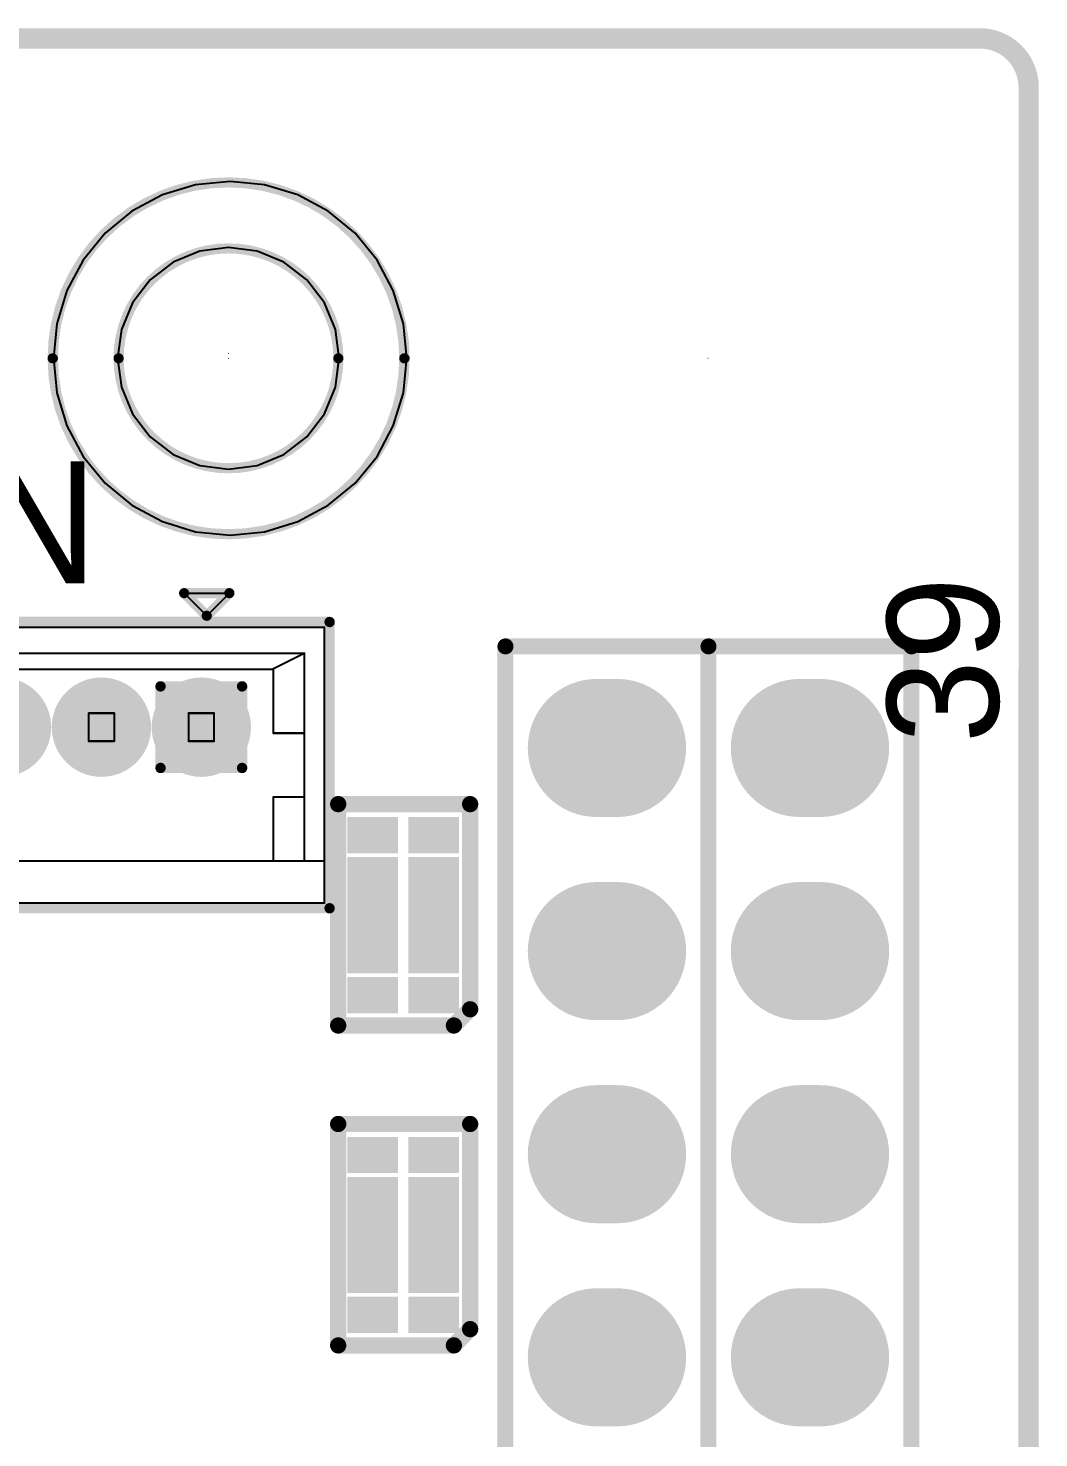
# Model space of a CAD drawing. Header units: millimetres. Extents: x 19.13 to 23.12, y 5.07 to 8.34.
# Drawn here: x 22.582 to 23.08, y 7.58 to 8.274 of the extents above; entities that cross this region are included whole.
import ezdxf

# ---------------------------------------------------------------- set-up
doc = ezdxf.new("R2010")
doc.units = ezdxf.units.MM
doc.header["$MEASUREMENT"] = 0
for name, color, linetype in [('BottomLayer', 5, 'Continuous'), ('BottomOverlay', 54, 'Continuous'), ('BottomPaste', 16, 'Continuous'), ('BottomSolder', 6, 'Continuous'), ('KeepOutLayer', 6, 'Continuous'), ('Mechanical11', 56, 'Continuous'), ('Mechanical3', 76, 'Continuous'), ('MidLayer1', 16, 'Continuous'), ('MidLayer2', 76, 'Continuous'), ('MidLayer3', 90, 'Continuous'), ('MidLayer4', 156, 'Continuous'), ('MultiLayer', 9, 'Continuous'), ('TopLayer', 1, 'Continuous'), ('TopOverlay', 2, 'Continuous'), ('TopSolder', 216, 'Continuous')]:
    doc.layers.add(name, color=color, linetype=linetype)

# ---------------------------------------------------------------- blocks, each defined once
blk = doc.blocks.new('CON_MISC_004_TH_ST_M_P013_WTB_452')
at = {"layer": 'BottomLayer', "const_width": 0.02047}
for points in [[(-0.08406, 0, 1), (-0.06358, 0, 1)], [(-0.03484, 0, 1), (-0.01437, 0, 1)], [(0.01437, 0, 1), (0.03484, 0, 1)], [(0.06358, 0, 1), (0.08406, 0, 1)]]:
    blk.add_lwpolyline(points, format="xyb", close=True, dxfattribs=at)
at = {"layer": 'BottomSolder', "const_width": 0.02447}
for points in [[(-0.08606, 0, 1), (-0.06158, 0, 1)], [(-0.03684, 0, 1), (-0.01237, 0, 1)], [(0.01237, 0, 1), (0.03684, 0, 1)], [(0.06158, 0, 1), (0.08606, 0, 1)]]:
    blk.add_lwpolyline(points, format="xyb", close=True, dxfattribs=at)
at = {"layer": 'Mechanical11'}
for points, const_width in [([(-0.13445, -0.08661), (-0.13445, 0.04921)], 0.001), ([(-0.13445, 0.04921), (0.13445, 0.04921)], 0.001), ([(0.13445, -0.08661), (0.13445, 0.04921)], 0.001), ([(-0.12461, 0.03642), (-0.10886, 0.02854)], 0.001), ([(-0.12461, -0.06594), (-0.12461, 0.03642)], 0.001), ([(-0.12461, 0.03642), (0.12461, 0.03642)], 0.001), ([(0.10886, 0.02854), (0.12461, 0.03642)], 0.001), ([(0.12461, -0.06594), (0.12461, 0.03642)], 0.001), ([(-0.10925, -0.00295), (-0.10925, 0.02854)], 0.001), ([(-0.10886, 0.02854), (0.10925, 0.02854)], 0.001), ([(0.10925, -0.00295), (0.10925, 0.02854)], 0.001), ([(0.05374, 0.02008), (0.0939, 0.02008)], 0.00512), ([(0.05374, -0.02008), (0.05374, 0.02008)], 0.00512), ([(0.0939, -0.02008), (0.0939, 0.02008)], 0.00512), ([(-0.08012, 0.00689), (-0.06752, 0.00689)], 0.001), ([(-0.08012, -0.00689), (-0.08012, 0.00689)], 0.001), ([(-0.06752, -0.00689), (-0.06752, 0.00689)], 0.001), ([(-0.03091, 0.00689), (-0.01831, 0.00689)], 0.001), ([(-0.03091, -0.00689), (-0.03091, 0.00689)], 0.001), ([(-0.01831, -0.00689), (-0.01831, 0.00689)], 0.001), ([(0.01831, 0.00689), (0.03091, 0.00689)], 0.001), ([(0.01831, -0.00689), (0.01831, 0.00689)], 0.001), ([(0.03091, -0.00689), (0.03091, 0.00689)], 0.001), ([(0.06752, 0.00689), (0.08012, 0.00689)], 0.001), ([(0.06752, -0.00689), (0.06752, 0.00689)], 0.001), ([(0.08012, -0.00689), (0.08012, 0.00689)], 0.001), ([(-0.12461, -0.00295), (-0.10925, -0.00295)], 0.001), ([(-0.08012, -0.00689), (-0.06752, -0.00689)], 0.001), ([(-0.03091, -0.00689), (-0.01831, -0.00689)], 0.001), ([(0.01831, -0.00689), (0.03091, -0.00689)], 0.001), ([(0.06752, -0.00689), (0.08012, -0.00689)], 0.001), ([(0.10925, -0.00295), (0.12461, -0.00295)], 0.001), ([(0.05374, -0.02008), (0.0939, -0.02008)], 0.00512), ([(-0.12461, -0.03445), (-0.10925, -0.03445)], 0.001), ([(-0.10925, -0.06594), (-0.10925, -0.03445)], 0.001), ([(0.10925, -0.03445), (0.12461, -0.03445)], 0.001), ([(0.10925, -0.06594), (0.10925, -0.03445)], 0.001), ([(-0.13445, -0.06594), (0.13445, -0.06594)], 0.001), ([(-0.13445, -0.08661), (0.13445, -0.08661)], 0.001)]:
    blk.add_lwpolyline(points, dxfattribs=dict(at, const_width=const_width))
for points, const_width in [([(-0.1347, 0.04921, 1), (-0.1342, 0.04921, 1)], 0.0005), ([(-0.1347, 0.04921, 1), (-0.1342, 0.04921, 1)], 0.0005), ([(0.1342, 0.04921, 1), (0.1347, 0.04921, 1)], 0.0005), ([(0.1342, 0.04921, 1), (0.1347, 0.04921, 1)], 0.0005), ([(-0.12486, 0.03642, 1), (-0.12436, 0.03642, 1)], 0.0005), ([(-0.12486, 0.03642, 1), (-0.12436, 0.03642, 1)], 0.0005), ([(-0.12486, 0.03642, 1), (-0.12436, 0.03642, 1)], 0.0005), ([(0.12436, 0.03642, 1), (0.12486, 0.03642, 1)], 0.0005), ([(0.12436, 0.03642, 1), (0.12486, 0.03642, 1)], 0.0005), ([(0.12436, 0.03642, 1), (0.12486, 0.03642, 1)], 0.0005), ([(-0.1095, 0.02854, 1), (-0.109, 0.02854, 1)], 0.0005), ([(-0.10911, 0.02854, 1), (-0.10861, 0.02854, 1)], 0.0005), ([(-0.10911, 0.02854, 1), (-0.10861, 0.02854, 1)], 0.0005), ([(0.10861, 0.02854, 1), (0.10911, 0.02854, 1)], 0.0005), ([(0.109, 0.02854, 1), (0.1095, 0.02854, 1)], 0.0005), ([(0.109, 0.02854, 1), (0.1095, 0.02854, 1)], 0.0005), ([(0.05246, 0.02008, 1), (0.05502, 0.02008, 1)], 0.00256), ([(0.05246, 0.02008, 1), (0.05502, 0.02008, 1)], 0.00256), ([(0.09262, 0.02008, 1), (0.09518, 0.02008, 1)], 0.00256), ([(0.09262, 0.02008, 1), (0.09518, 0.02008, 1)], 0.00256), ([(-0.08037, 0.00689, 1), (-0.07987, 0.00689, 1)], 0.0005), ([(-0.08037, 0.00689, 1), (-0.07987, 0.00689, 1)], 0.0005), ([(-0.06777, 0.00689, 1), (-0.06727, 0.00689, 1)], 0.0005), ([(-0.06777, 0.00689, 1), (-0.06727, 0.00689, 1)], 0.0005), ([(-0.03116, 0.00689, 1), (-0.03066, 0.00689, 1)], 0.0005), ([(-0.03116, 0.00689, 1), (-0.03066, 0.00689, 1)], 0.0005), ([(-0.01856, 0.00689, 1), (-0.01806, 0.00689, 1)], 0.0005), ([(-0.01856, 0.00689, 1), (-0.01806, 0.00689, 1)], 0.0005), ([(0.01806, 0.00689, 1), (0.01856, 0.00689, 1)], 0.0005), ([(0.01806, 0.00689, 1), (0.01856, 0.00689, 1)], 0.0005), ([(0.03066, 0.00689, 1), (0.03116, 0.00689, 1)], 0.0005), ([(0.03066, 0.00689, 1), (0.03116, 0.00689, 1)], 0.0005), ([(0.06727, 0.00689, 1), (0.06777, 0.00689, 1)], 0.0005), ([(0.06727, 0.00689, 1), (0.06777, 0.00689, 1)], 0.0005), ([(0.07987, 0.00689, 1), (0.08037, 0.00689, 1)], 0.0005), ([(0.07987, 0.00689, 1), (0.08037, 0.00689, 1)], 0.0005), ([(-0.12486, -0.00295, 1), (-0.12436, -0.00295, 1)], 0.0005), ([(-0.1095, -0.00295, 1), (-0.109, -0.00295, 1)], 0.0005), ([(-0.1095, -0.00295, 1), (-0.109, -0.00295, 1)], 0.0005), ([(-0.08037, -0.00689, 1), (-0.07987, -0.00689, 1)], 0.0005), ([(-0.08037, -0.00689, 1), (-0.07987, -0.00689, 1)], 0.0005), ([(-0.06777, -0.00689, 1), (-0.06727, -0.00689, 1)], 0.0005), ([(-0.06777, -0.00689, 1), (-0.06727, -0.00689, 1)], 0.0005), ([(-0.03116, -0.00689, 1), (-0.03066, -0.00689, 1)], 0.0005), ([(-0.03116, -0.00689, 1), (-0.03066, -0.00689, 1)], 0.0005), ([(-0.01856, -0.00689, 1), (-0.01806, -0.00689, 1)], 0.0005), ([(-0.01856, -0.00689, 1), (-0.01806, -0.00689, 1)], 0.0005), ([(0.01806, -0.00689, 1), (0.01856, -0.00689, 1)], 0.0005), ([(0.01806, -0.00689, 1), (0.01856, -0.00689, 1)], 0.0005), ([(0.03066, -0.00689, 1), (0.03116, -0.00689, 1)], 0.0005), ([(0.03066, -0.00689, 1), (0.03116, -0.00689, 1)], 0.0005), ([(0.06727, -0.00689, 1), (0.06777, -0.00689, 1)], 0.0005), ([(0.06727, -0.00689, 1), (0.06777, -0.00689, 1)], 0.0005), ([(0.07987, -0.00689, 1), (0.08037, -0.00689, 1)], 0.0005), ([(0.07987, -0.00689, 1), (0.08037, -0.00689, 1)], 0.0005), ([(0.109, -0.00295, 1), (0.1095, -0.00295, 1)], 0.0005), ([(0.109, -0.00295, 1), (0.1095, -0.00295, 1)], 0.0005), ([(0.12436, -0.00295, 1), (0.12486, -0.00295, 1)], 0.0005), ([(0.05246, -0.02008, 1), (0.05502, -0.02008, 1)], 0.00256), ([(0.05246, -0.02008, 1), (0.05502, -0.02008, 1)], 0.00256), ([(0.09262, -0.02008, 1), (0.09518, -0.02008, 1)], 0.00256), ([(0.09262, -0.02008, 1), (0.09518, -0.02008, 1)], 0.00256), ([(-0.12486, -0.03445, 1), (-0.12436, -0.03445, 1)], 0.0005), ([(-0.1095, -0.03445, 1), (-0.109, -0.03445, 1)], 0.0005), ([(-0.1095, -0.03445, 1), (-0.109, -0.03445, 1)], 0.0005), ([(0.109, -0.03445, 1), (0.1095, -0.03445, 1)], 0.0005), ([(0.109, -0.03445, 1), (0.1095, -0.03445, 1)], 0.0005), ([(0.12436, -0.03445, 1), (0.12486, -0.03445, 1)], 0.0005), ([(-0.1347, -0.06594, 1), (-0.1342, -0.06594, 1)], 0.0005), ([(-0.12486, -0.06594, 1), (-0.12436, -0.06594, 1)], 0.0005), ([(-0.1095, -0.06594, 1), (-0.109, -0.06594, 1)], 0.0005), ([(0.109, -0.06594, 1), (0.1095, -0.06594, 1)], 0.0005), ([(0.12436, -0.06594, 1), (0.12486, -0.06594, 1)], 0.0005), ([(0.1342, -0.06594, 1), (0.1347, -0.06594, 1)], 0.0005), ([(-0.1347, -0.08661, 1), (-0.1342, -0.08661, 1)], 0.0005), ([(-0.1347, -0.08661, 1), (-0.1342, -0.08661, 1)], 0.0005), ([(0.1342, -0.08661, 1), (0.1347, -0.08661, 1)], 0.0005), ([(0.1342, -0.08661, 1), (0.1347, -0.08661, 1)], 0.0005)]:
    blk.add_lwpolyline(points, format="xyb", close=True, dxfattribs=dict(at, const_width=const_width))
at = {"layer": 'MidLayer1', "const_width": 0.02047}
for points in [[(-0.08406, 0, 1), (-0.06358, 0, 1)], [(-0.03484, 0, 1), (-0.01437, 0, 1)], [(0.01437, 0, 1), (0.03484, 0, 1)], [(0.06358, 0, 1), (0.08406, 0, 1)]]:
    blk.add_lwpolyline(points, format="xyb", close=True, dxfattribs=at)
at = {"layer": 'MidLayer2', "const_width": 0.02047}
for points in [[(-0.08406, 0, 1), (-0.06358, 0, 1)], [(-0.03484, 0, 1), (-0.01437, 0, 1)], [(0.01437, 0, 1), (0.03484, 0, 1)], [(0.06358, 0, 1), (0.08406, 0, 1)]]:
    blk.add_lwpolyline(points, format="xyb", close=True, dxfattribs=at)
at = {"layer": 'MidLayer3', "const_width": 0.02047}
for points in [[(-0.08406, 0, 1), (-0.06358, 0, 1)], [(-0.03484, 0, 1), (-0.01437, 0, 1)], [(0.01437, 0, 1), (0.03484, 0, 1)], [(0.06358, 0, 1), (0.08406, 0, 1)]]:
    blk.add_lwpolyline(points, format="xyb", close=True, dxfattribs=at)
at = {"layer": 'MidLayer4', "const_width": 0.02047}
for points in [[(-0.08406, 0, 1), (-0.06358, 0, 1)], [(-0.03484, 0, 1), (-0.01437, 0, 1)], [(0.01437, 0, 1), (0.03484, 0, 1)], [(0.06358, 0, 1), (0.08406, 0, 1)]]:
    blk.add_lwpolyline(points, format="xyb", close=True, dxfattribs=at)
at = {"layer": 'MultiLayer', "const_width": 0.02047}
for points in [[(-0.08406, 0, 1), (-0.06358, 0, 1)], [(-0.03484, 0, 1), (-0.01437, 0, 1)], [(0.01437, 0, 1), (0.03484, 0, 1)], [(0.06358, 0, 1), (0.08406, 0, 1)]]:
    blk.add_lwpolyline(points, format="xyb", close=True, dxfattribs=at)
at = {"layer": 'TopLayer', "const_width": 0.02047}
for points in [[(-0.08406, 0, 1), (-0.06358, 0, 1)], [(-0.03484, 0, 1), (-0.01437, 0, 1)], [(0.01437, 0, 1), (0.03484, 0, 1)], [(0.06358, 0, 1), (0.08406, 0, 1)]]:
    blk.add_lwpolyline(points, format="xyb", close=True, dxfattribs=at)
at = {"layer": 'TopOverlay'}
for p, q in [((0.0765, 0.05484), (0.06535, 0.06598)), ((0.06535, 0.06598), (0.08764, 0.06598)), ((0.08764, 0.06598), (0.0765, 0.05484)), ((0.08764, 0.06598), (0.08764, 0.06598))]:
    blk.add_line(p, q, dxfattribs=at)
for points, const_width in [([(0.06535, 0.06598), (0.0765, 0.05484)], 0.005), ([(0.06535, 0.06598), (0.08764, 0.06598)], 0.005), ([(0.0765, 0.05484), (0.08764, 0.06598)], 0.005), ([(-0.13701, -0.08917), (-0.13701, 0.05177)], 0.00512), ([(-0.13701, 0.05177), (0.13701, 0.05177)], 0.00512), ([(0.13701, -0.08917), (0.13701, 0.05177)], 0.00512), ([(-0.13701, -0.08917), (0.13701, -0.08917)], 0.00512)]:
    blk.add_lwpolyline(points, dxfattribs=dict(at, const_width=const_width))
for points, const_width in [([(0.0641, 0.06598, 1), (0.0666, 0.06598, 1)], 0.0025), ([(0.0641, 0.06598, 1), (0.0666, 0.06598, 1)], 0.0025), ([(0.08639, 0.06598, 1), (0.08889, 0.06598, 1)], 0.0025), ([(0.08639, 0.06598, 1), (0.08889, 0.06598, 1)], 0.0025), ([(0.07525, 0.05484, 1), (0.07775, 0.05484, 1)], 0.0025), ([(0.07525, 0.05484, 1), (0.07775, 0.05484, 1)], 0.0025), ([(-0.13829, 0.05177, 1), (-0.13573, 0.05177, 1)], 0.00256), ([(-0.13829, 0.05177, 1), (-0.13573, 0.05177, 1)], 0.00256), ([(0.13573, 0.05177, 1), (0.13829, 0.05177, 1)], 0.00256), ([(0.13573, 0.05177, 1), (0.13829, 0.05177, 1)], 0.00256), ([(-0.13829, -0.08917, 1), (-0.13573, -0.08917, 1)], 0.00256), ([(-0.13829, -0.08917, 1), (-0.13573, -0.08917, 1)], 0.00256), ([(0.13573, -0.08917, 1), (0.13829, -0.08917, 1)], 0.00256), ([(0.13573, -0.08917, 1), (0.13829, -0.08917, 1)], 0.00256)]:
    blk.add_lwpolyline(points, format="xyb", close=True, dxfattribs=dict(at, const_width=const_width))
at = {"layer": 'TopSolder', "const_width": 0.02447}
for points in [[(-0.08606, 0, 1), (-0.06158, 0, 1)], [(-0.03684, 0, 1), (-0.01237, 0, 1)], [(0.01237, 0, 1), (0.03684, 0, 1)], [(0.06158, 0, 1), (0.08606, 0, 1)]]:
    blk.add_lwpolyline(points, format="xyb", close=True, dxfattribs=at)
blk = doc.blocks.new('DIP20X2_492')
at = {"layer": 'BottomLayer', "const_width": 0.06}
for points in [[(-0.005, -1.6), (0.005, -1.6)], [(0.095, -1.6), (0.105, -1.6)], [(-0.005, -1.7), (0.005, -1.7)], [(0.095, -1.7), (0.105, -1.7)], [(-0.005, -1.8), (0.005, -1.8)], [(0.095, -1.8), (0.105, -1.8)], [(-0.005, -1.9), (0.005, -1.9)], [(0.095, -1.9), (0.105, -1.9)]]:
    blk.add_lwpolyline(points, dxfattribs=at)
at = {"layer": 'BottomLayer', "const_width": 0.03}
for points in [[(-0.02, -1.6, 1), (0.01, -1.6, 1)], [(-0.01, -1.6, 1), (0.02, -1.6, 1)], [(0.08, -1.6, 1), (0.11, -1.6, 1)], [(0.09, -1.6, 1), (0.12, -1.6, 1)], [(-0.02, -1.7, 1), (0.01, -1.7, 1)], [(-0.01, -1.7, 1), (0.02, -1.7, 1)], [(0.08, -1.7, 1), (0.11, -1.7, 1)], [(0.09, -1.7, 1), (0.12, -1.7, 1)], [(-0.02, -1.8, 1), (0.01, -1.8, 1)], [(-0.01, -1.8, 1), (0.02, -1.8, 1)], [(0.08, -1.8, 1), (0.11, -1.8, 1)], [(0.09, -1.8, 1), (0.12, -1.8, 1)], [(-0.02, -1.9, 1), (0.01, -1.9, 1)], [(-0.01, -1.9, 1), (0.02, -1.9, 1)], [(0.08, -1.9, 1), (0.11, -1.9, 1)], [(0.09, -1.9, 1), (0.12, -1.9, 1)]]:
    blk.add_lwpolyline(points, format="xyb", close=True, dxfattribs=at)
at = {"layer": 'BottomSolder', "const_width": 0.068}
for points in [[(-0.005, -1.6), (0.005, -1.6)], [(0.095, -1.6), (0.105, -1.6)], [(-0.005, -1.7), (0.005, -1.7)], [(0.095, -1.7), (0.105, -1.7)], [(-0.005, -1.8), (0.005, -1.8)], [(0.095, -1.8), (0.105, -1.8)], [(-0.005, -1.9), (0.005, -1.9)], [(0.095, -1.9), (0.105, -1.9)]]:
    blk.add_lwpolyline(points, dxfattribs=at)
at = {"layer": 'BottomSolder', "const_width": 0.034}
for points in [[(-0.022, -1.6, 1), (0.012, -1.6, 1)], [(-0.012, -1.6, 1), (0.022, -1.6, 1)], [(0.078, -1.6, 1), (0.112, -1.6, 1)], [(0.088, -1.6, 1), (0.122, -1.6, 1)], [(-0.022, -1.7, 1), (0.012, -1.7, 1)], [(-0.012, -1.7, 1), (0.022, -1.7, 1)], [(0.078, -1.7, 1), (0.112, -1.7, 1)], [(0.088, -1.7, 1), (0.122, -1.7, 1)], [(-0.022, -1.8, 1), (0.012, -1.8, 1)], [(-0.012, -1.8, 1), (0.022, -1.8, 1)], [(0.078, -1.8, 1), (0.112, -1.8, 1)], [(0.088, -1.8, 1), (0.122, -1.8, 1)], [(-0.022, -1.9, 1), (0.012, -1.9, 1)], [(-0.012, -1.9, 1), (0.022, -1.9, 1)], [(0.078, -1.9, 1), (0.112, -1.9, 1)], [(0.088, -1.9, 1), (0.122, -1.9, 1)]]:
    blk.add_lwpolyline(points, format="xyb", close=True, dxfattribs=at)
at = {"layer": 'MidLayer1', "const_width": 0.06}
for points in [[(-0.005, -1.6), (0.005, -1.6)], [(0.095, -1.6), (0.105, -1.6)], [(-0.005, -1.7), (0.005, -1.7)], [(0.095, -1.7), (0.105, -1.7)], [(-0.005, -1.8), (0.005, -1.8)], [(0.095, -1.8), (0.105, -1.8)], [(-0.005, -1.9), (0.005, -1.9)], [(0.095, -1.9), (0.105, -1.9)]]:
    blk.add_lwpolyline(points, dxfattribs=at)
at = {"layer": 'MidLayer1', "const_width": 0.03}
for points in [[(-0.02, -1.6, 1), (0.01, -1.6, 1)], [(-0.01, -1.6, 1), (0.02, -1.6, 1)], [(0.08, -1.6, 1), (0.11, -1.6, 1)], [(0.09, -1.6, 1), (0.12, -1.6, 1)], [(-0.02, -1.7, 1), (0.01, -1.7, 1)], [(-0.01, -1.7, 1), (0.02, -1.7, 1)], [(0.08, -1.7, 1), (0.11, -1.7, 1)], [(0.09, -1.7, 1), (0.12, -1.7, 1)], [(-0.02, -1.8, 1), (0.01, -1.8, 1)], [(-0.01, -1.8, 1), (0.02, -1.8, 1)], [(0.08, -1.8, 1), (0.11, -1.8, 1)], [(0.09, -1.8, 1), (0.12, -1.8, 1)], [(-0.02, -1.9, 1), (0.01, -1.9, 1)], [(-0.01, -1.9, 1), (0.02, -1.9, 1)], [(0.08, -1.9, 1), (0.11, -1.9, 1)], [(0.09, -1.9, 1), (0.12, -1.9, 1)]]:
    blk.add_lwpolyline(points, format="xyb", close=True, dxfattribs=at)
at = {"layer": 'MidLayer2', "const_width": 0.06}
for points in [[(-0.005, -1.6), (0.005, -1.6)], [(0.095, -1.6), (0.105, -1.6)], [(-0.005, -1.7), (0.005, -1.7)], [(0.095, -1.7), (0.105, -1.7)], [(-0.005, -1.8), (0.005, -1.8)], [(0.095, -1.8), (0.105, -1.8)], [(-0.005, -1.9), (0.005, -1.9)], [(0.095, -1.9), (0.105, -1.9)]]:
    blk.add_lwpolyline(points, dxfattribs=at)
at = {"layer": 'MidLayer2', "const_width": 0.03}
for points in [[(-0.02, -1.6, 1), (0.01, -1.6, 1)], [(-0.01, -1.6, 1), (0.02, -1.6, 1)], [(0.08, -1.6, 1), (0.11, -1.6, 1)], [(0.09, -1.6, 1), (0.12, -1.6, 1)], [(-0.02, -1.7, 1), (0.01, -1.7, 1)], [(-0.01, -1.7, 1), (0.02, -1.7, 1)], [(0.08, -1.7, 1), (0.11, -1.7, 1)], [(0.09, -1.7, 1), (0.12, -1.7, 1)], [(-0.02, -1.8, 1), (0.01, -1.8, 1)], [(-0.01, -1.8, 1), (0.02, -1.8, 1)], [(0.08, -1.8, 1), (0.11, -1.8, 1)], [(0.09, -1.8, 1), (0.12, -1.8, 1)], [(-0.02, -1.9, 1), (0.01, -1.9, 1)], [(-0.01, -1.9, 1), (0.02, -1.9, 1)], [(0.08, -1.9, 1), (0.11, -1.9, 1)], [(0.09, -1.9, 1), (0.12, -1.9, 1)]]:
    blk.add_lwpolyline(points, format="xyb", close=True, dxfattribs=at)
at = {"layer": 'MidLayer3', "const_width": 0.06}
for points in [[(-0.005, -1.6), (0.005, -1.6)], [(0.095, -1.6), (0.105, -1.6)], [(-0.005, -1.7), (0.005, -1.7)], [(0.095, -1.7), (0.105, -1.7)], [(-0.005, -1.8), (0.005, -1.8)], [(0.095, -1.8), (0.105, -1.8)], [(-0.005, -1.9), (0.005, -1.9)], [(0.095, -1.9), (0.105, -1.9)]]:
    blk.add_lwpolyline(points, dxfattribs=at)
at = {"layer": 'MidLayer3', "const_width": 0.03}
for points in [[(-0.02, -1.6, 1), (0.01, -1.6, 1)], [(-0.01, -1.6, 1), (0.02, -1.6, 1)], [(0.08, -1.6, 1), (0.11, -1.6, 1)], [(0.09, -1.6, 1), (0.12, -1.6, 1)], [(-0.02, -1.7, 1), (0.01, -1.7, 1)], [(-0.01, -1.7, 1), (0.02, -1.7, 1)], [(0.08, -1.7, 1), (0.11, -1.7, 1)], [(0.09, -1.7, 1), (0.12, -1.7, 1)], [(-0.02, -1.8, 1), (0.01, -1.8, 1)], [(-0.01, -1.8, 1), (0.02, -1.8, 1)], [(0.08, -1.8, 1), (0.11, -1.8, 1)], [(0.09, -1.8, 1), (0.12, -1.8, 1)], [(-0.02, -1.9, 1), (0.01, -1.9, 1)], [(-0.01, -1.9, 1), (0.02, -1.9, 1)], [(0.08, -1.9, 1), (0.11, -1.9, 1)], [(0.09, -1.9, 1), (0.12, -1.9, 1)]]:
    blk.add_lwpolyline(points, format="xyb", close=True, dxfattribs=at)
at = {"layer": 'MidLayer4', "const_width": 0.06}
for points in [[(-0.005, -1.6), (0.005, -1.6)], [(0.095, -1.6), (0.105, -1.6)], [(-0.005, -1.7), (0.005, -1.7)], [(0.095, -1.7), (0.105, -1.7)], [(-0.005, -1.8), (0.005, -1.8)], [(0.095, -1.8), (0.105, -1.8)], [(-0.005, -1.9), (0.005, -1.9)], [(0.095, -1.9), (0.105, -1.9)]]:
    blk.add_lwpolyline(points, dxfattribs=at)
at = {"layer": 'MidLayer4', "const_width": 0.03}
for points in [[(-0.02, -1.6, 1), (0.01, -1.6, 1)], [(-0.01, -1.6, 1), (0.02, -1.6, 1)], [(0.08, -1.6, 1), (0.11, -1.6, 1)], [(0.09, -1.6, 1), (0.12, -1.6, 1)], [(-0.02, -1.7, 1), (0.01, -1.7, 1)], [(-0.01, -1.7, 1), (0.02, -1.7, 1)], [(0.08, -1.7, 1), (0.11, -1.7, 1)], [(0.09, -1.7, 1), (0.12, -1.7, 1)], [(-0.02, -1.8, 1), (0.01, -1.8, 1)], [(-0.01, -1.8, 1), (0.02, -1.8, 1)], [(0.08, -1.8, 1), (0.11, -1.8, 1)], [(0.09, -1.8, 1), (0.12, -1.8, 1)], [(-0.02, -1.9, 1), (0.01, -1.9, 1)], [(-0.01, -1.9, 1), (0.02, -1.9, 1)], [(0.08, -1.9, 1), (0.11, -1.9, 1)], [(0.09, -1.9, 1), (0.12, -1.9, 1)]]:
    blk.add_lwpolyline(points, format="xyb", close=True, dxfattribs=at)
at = {"layer": 'MultiLayer', "const_width": 0.06}
for points in [[(-0.005, -1.6), (0.005, -1.6)], [(0.095, -1.6), (0.105, -1.6)], [(-0.005, -1.7), (0.005, -1.7)], [(0.095, -1.7), (0.105, -1.7)], [(-0.005, -1.8), (0.005, -1.8)], [(0.095, -1.8), (0.105, -1.8)], [(-0.005, -1.9), (0.005, -1.9)], [(0.095, -1.9), (0.105, -1.9)]]:
    blk.add_lwpolyline(points, dxfattribs=at)
at = {"layer": 'MultiLayer', "const_width": 0.03}
for points in [[(-0.02, -1.6, 1), (0.01, -1.6, 1)], [(-0.01, -1.6, 1), (0.02, -1.6, 1)], [(0.08, -1.6, 1), (0.11, -1.6, 1)], [(0.09, -1.6, 1), (0.12, -1.6, 1)], [(-0.02, -1.7, 1), (0.01, -1.7, 1)], [(-0.01, -1.7, 1), (0.02, -1.7, 1)], [(0.08, -1.7, 1), (0.11, -1.7, 1)], [(0.09, -1.7, 1), (0.12, -1.7, 1)], [(-0.02, -1.8, 1), (0.01, -1.8, 1)], [(-0.01, -1.8, 1), (0.02, -1.8, 1)], [(0.08, -1.8, 1), (0.11, -1.8, 1)], [(0.09, -1.8, 1), (0.12, -1.8, 1)], [(-0.02, -1.9, 1), (0.01, -1.9, 1)], [(-0.01, -1.9, 1), (0.02, -1.9, 1)], [(0.08, -1.9, 1), (0.11, -1.9, 1)], [(0.09, -1.9, 1), (0.12, -1.9, 1)]]:
    blk.add_lwpolyline(points, format="xyb", close=True, dxfattribs=at)
at = {"layer": 'TopLayer', "const_width": 0.06}
for points in [[(-0.005, -1.6), (0.005, -1.6)], [(0.095, -1.6), (0.105, -1.6)], [(-0.005, -1.7), (0.005, -1.7)], [(0.095, -1.7), (0.105, -1.7)], [(-0.005, -1.8), (0.005, -1.8)], [(0.095, -1.8), (0.105, -1.8)], [(-0.005, -1.9), (0.005, -1.9)], [(0.095, -1.9), (0.105, -1.9)]]:
    blk.add_lwpolyline(points, dxfattribs=at)
at = {"layer": 'TopLayer', "const_width": 0.03}
for points in [[(-0.02, -1.6, 1), (0.01, -1.6, 1)], [(-0.01, -1.6, 1), (0.02, -1.6, 1)], [(0.08, -1.6, 1), (0.11, -1.6, 1)], [(0.09, -1.6, 1), (0.12, -1.6, 1)], [(-0.02, -1.7, 1), (0.01, -1.7, 1)], [(-0.01, -1.7, 1), (0.02, -1.7, 1)], [(0.08, -1.7, 1), (0.11, -1.7, 1)], [(0.09, -1.7, 1), (0.12, -1.7, 1)], [(-0.02, -1.8, 1), (0.01, -1.8, 1)], [(-0.01, -1.8, 1), (0.02, -1.8, 1)], [(0.08, -1.8, 1), (0.11, -1.8, 1)], [(0.09, -1.8, 1), (0.12, -1.8, 1)], [(-0.02, -1.9, 1), (0.01, -1.9, 1)], [(-0.01, -1.9, 1), (0.02, -1.9, 1)], [(0.08, -1.9, 1), (0.11, -1.9, 1)], [(0.09, -1.9, 1), (0.12, -1.9, 1)]]:
    blk.add_lwpolyline(points, format="xyb", close=True, dxfattribs=at)
at = {"layer": 'TopOverlay', "const_width": 0.00787}
for points in [[(-0.05, 0.05), (-0.05, -1.95)], [(0.05, 0.05), (0.05, -1.95)], [(0.05, 0.05), (0.05, -1.95)], [(0.15, 0.05), (0.15, -1.95)], [(0.05, -1.95), (-0.05, -1.95)], [(0.15, -1.95), (0.05, -1.95)]]:
    blk.add_lwpolyline(points, dxfattribs=at)
at = {"layer": 'TopOverlay', "const_width": 0.00394}
for points in [[(-0.05197, -1.95, 1), (-0.04803, -1.95, 1)], [(-0.05197, -1.95, 1), (-0.04803, -1.95, 1)], [(0.04803, -1.95, 1), (0.05197, -1.95, 1)], [(0.04803, -1.95, 1), (0.05197, -1.95, 1)], [(0.04803, -1.95, 1), (0.05197, -1.95, 1)], [(0.04803, -1.95, 1), (0.05197, -1.95, 1)], [(0.14803, -1.95, 1), (0.15197, -1.95, 1)], [(0.14803, -1.95, 1), (0.15197, -1.95, 1)]]:
    blk.add_lwpolyline(points, format="xyb", close=True, dxfattribs=at)
at = {"layer": 'TopSolder', "const_width": 0.068}
for points in [[(-0.005, -1.6), (0.005, -1.6)], [(0.095, -1.6), (0.105, -1.6)], [(-0.005, -1.7), (0.005, -1.7)], [(0.095, -1.7), (0.105, -1.7)], [(-0.005, -1.8), (0.005, -1.8)], [(0.095, -1.8), (0.105, -1.8)], [(-0.005, -1.9), (0.005, -1.9)], [(0.095, -1.9), (0.105, -1.9)]]:
    blk.add_lwpolyline(points, dxfattribs=at)
at = {"layer": 'TopSolder', "const_width": 0.034}
for points in [[(-0.022, -1.6, 1), (0.012, -1.6, 1)], [(-0.012, -1.6, 1), (0.022, -1.6, 1)], [(0.078, -1.6, 1), (0.112, -1.6, 1)], [(0.088, -1.6, 1), (0.122, -1.6, 1)], [(-0.022, -1.7, 1), (0.012, -1.7, 1)], [(-0.012, -1.7, 1), (0.022, -1.7, 1)], [(0.078, -1.7, 1), (0.112, -1.7, 1)], [(0.088, -1.7, 1), (0.122, -1.7, 1)], [(-0.022, -1.8, 1), (0.012, -1.8, 1)], [(-0.012, -1.8, 1), (0.022, -1.8, 1)], [(0.078, -1.8, 1), (0.112, -1.8, 1)], [(0.088, -1.8, 1), (0.122, -1.8, 1)], [(-0.022, -1.9, 1), (0.012, -1.9, 1)], [(-0.012, -1.9, 1), (0.022, -1.9, 1)], [(0.078, -1.9, 1), (0.112, -1.9, 1)], [(0.088, -1.9, 1), (0.122, -1.9, 1)]]:
    blk.add_lwpolyline(points, format="xyb", close=True, dxfattribs=at)
blk = doc.blocks.new('USON_10_B_521')
at = {"layer": 'BottomLayer'}
for points in [[(-0.00654, 0.04429), (-0.02346, 0.04429), (-0.00654, 0.03445), (-0.02346, 0.03445)], [(0.02346, 0.04429), (0.00654, 0.04429), (0.02346, 0.03445), (0.00654, 0.03445)], [(-0.00654, 0.02461), (-0.02346, 0.02461), (-0.00654, 0.01476), (-0.02346, 0.01476)], [(0.02346, 0.02461), (0.00654, 0.02461), (0.02346, 0.01476), (0.00654, 0.01476)], [(-0.00654, 0.00787), (-0.02346, 0.00787), (-0.00654, -0.00787), (-0.02346, -0.00787)], [(0.02346, 0.00787), (0.00654, 0.00787), (0.02346, -0.00787), (0.00654, -0.00787)], [(-0.00654, -0.01476), (-0.02346, -0.01476), (-0.00654, -0.02461), (-0.02346, -0.02461)], [(0.02346, -0.01476), (0.00654, -0.01476), (0.02346, -0.02461), (0.00654, -0.02461)], [(-0.00654, -0.03445), (-0.02346, -0.03445), (-0.00654, -0.04429), (-0.02346, -0.04429)], [(0.02346, -0.03445), (0.00654, -0.03445), (0.02346, -0.04429), (0.00654, -0.04429)]]:
    blk.add_solid(points, dxfattribs=at)
at = {"layer": 'BottomOverlay', "const_width": 0.008}
for points in [[(-0.032, 0.05463), (0.033, 0.05463)], [(-0.032, -0.05437), (-0.032, 0.05463)], [(0.033, -0.04637), (0.033, 0.05463)], [(0.025, -0.05437), (0.033, -0.04637)], [(-0.032, -0.05437), (0.025, -0.05437)]]:
    blk.add_lwpolyline(points, dxfattribs=at)
at = {"layer": 'BottomOverlay', "const_width": 0.004}
for points in [[(-0.034, 0.05463, 1), (-0.03, 0.05463, 1)], [(-0.034, 0.05463, 1), (-0.03, 0.05463, 1)], [(0.031, 0.05463, 1), (0.035, 0.05463, 1)], [(0.031, 0.05463, 1), (0.035, 0.05463, 1)], [(0.031, -0.04637, 1), (0.035, -0.04637, 1)], [(0.031, -0.04637, 1), (0.035, -0.04637, 1)], [(-0.034, -0.05437, 1), (-0.03, -0.05437, 1)], [(-0.034, -0.05437, 1), (-0.03, -0.05437, 1)], [(0.023, -0.05437, 1), (0.027, -0.05437, 1)], [(0.023, -0.05437, 1), (0.027, -0.05437, 1)]]:
    blk.add_lwpolyline(points, format="xyb", close=True, dxfattribs=at)
at = {"layer": 'BottomPaste'}
for points in [[(-0.00654, 0.04429), (-0.02346, 0.04429), (-0.00654, 0.03445), (-0.02346, 0.03445)], [(0.02346, 0.04429), (0.00654, 0.04429), (0.02346, 0.03445), (0.00654, 0.03445)], [(-0.00654, 0.02461), (-0.02346, 0.02461), (-0.00654, 0.01476), (-0.02346, 0.01476)], [(0.02346, 0.02461), (0.00654, 0.02461), (0.02346, 0.01476), (0.00654, 0.01476)], [(-0.00654, 0.00787), (-0.02346, 0.00787), (-0.00654, -0.00787), (-0.02346, -0.00787)], [(0.02346, 0.00787), (0.00654, 0.00787), (0.02346, -0.00787), (0.00654, -0.00787)], [(-0.00654, -0.01476), (-0.02346, -0.01476), (-0.00654, -0.02461), (-0.02346, -0.02461)], [(0.02346, -0.01476), (0.00654, -0.01476), (0.02346, -0.02461), (0.00654, -0.02461)], [(-0.00654, -0.03445), (-0.02346, -0.03445), (-0.00654, -0.04429), (-0.02346, -0.04429)], [(0.02346, -0.03445), (0.00654, -0.03445), (0.02346, -0.04429), (0.00654, -0.04429)]]:
    blk.add_solid(points, dxfattribs=at)
at = {"layer": 'BottomSolder'}
for points in [[(-0.00254, 0.04829), (-0.02746, 0.04829), (-0.00254, 0.03045), (-0.02746, 0.03045)], [(0.02746, 0.04829), (0.00254, 0.04829), (0.02746, 0.03045), (0.00254, 0.03045)], [(-0.00254, 0.02861), (-0.02746, 0.02861), (-0.00254, 0.01076), (-0.02746, 0.01076)], [(0.02746, 0.02861), (0.00254, 0.02861), (0.02746, 0.01076), (0.00254, 0.01076)], [(-0.00254, 0.01187), (-0.02746, 0.01187), (-0.00254, -0.01187), (-0.02746, -0.01187)], [(0.02746, 0.01187), (0.00254, 0.01187), (0.02746, -0.01187), (0.00254, -0.01187)], [(-0.00254, -0.01076), (-0.02746, -0.01076), (-0.00254, -0.02861), (-0.02746, -0.02861)], [(0.02746, -0.01076), (0.00254, -0.01076), (0.02746, -0.02861), (0.00254, -0.02861)], [(-0.00254, -0.03045), (-0.02746, -0.03045), (-0.00254, -0.04829), (-0.02746, -0.04829)], [(0.02746, -0.03045), (0.00254, -0.03045), (0.02746, -0.04829), (0.00254, -0.04829)]]:
    blk.add_solid(points, dxfattribs=at)
blk = doc.blocks.new('USON_10_B_522')
at = {"layer": 'BottomLayer'}
for points in [[(-0.00654, 0.04429), (-0.02346, 0.04429), (-0.00654, 0.03445), (-0.02346, 0.03445)], [(0.02346, 0.04429), (0.00654, 0.04429), (0.02346, 0.03445), (0.00654, 0.03445)], [(-0.00654, 0.02461), (-0.02346, 0.02461), (-0.00654, 0.01476), (-0.02346, 0.01476)], [(0.02346, 0.02461), (0.00654, 0.02461), (0.02346, 0.01476), (0.00654, 0.01476)], [(-0.00654, 0.00787), (-0.02346, 0.00787), (-0.00654, -0.00787), (-0.02346, -0.00787)], [(0.02346, 0.00787), (0.00654, 0.00787), (0.02346, -0.00787), (0.00654, -0.00787)], [(-0.00654, -0.01476), (-0.02346, -0.01476), (-0.00654, -0.02461), (-0.02346, -0.02461)], [(0.02346, -0.01476), (0.00654, -0.01476), (0.02346, -0.02461), (0.00654, -0.02461)], [(-0.00654, -0.03445), (-0.02346, -0.03445), (-0.00654, -0.04429), (-0.02346, -0.04429)], [(0.02346, -0.03445), (0.00654, -0.03445), (0.02346, -0.04429), (0.00654, -0.04429)]]:
    blk.add_solid(points, dxfattribs=at)
at = {"layer": 'BottomOverlay', "const_width": 0.008}
for points in [[(-0.032, 0.05463), (0.033, 0.05463)], [(-0.032, -0.05437), (-0.032, 0.05463)], [(0.033, -0.04637), (0.033, 0.05463)], [(0.025, -0.05437), (0.033, -0.04637)], [(-0.032, -0.05437), (0.025, -0.05437)]]:
    blk.add_lwpolyline(points, dxfattribs=at)
at = {"layer": 'BottomOverlay', "const_width": 0.004}
for points in [[(-0.034, 0.05463, 1), (-0.03, 0.05463, 1)], [(-0.034, 0.05463, 1), (-0.03, 0.05463, 1)], [(0.031, 0.05463, 1), (0.035, 0.05463, 1)], [(0.031, 0.05463, 1), (0.035, 0.05463, 1)], [(0.031, -0.04637, 1), (0.035, -0.04637, 1)], [(0.031, -0.04637, 1), (0.035, -0.04637, 1)], [(-0.034, -0.05437, 1), (-0.03, -0.05437, 1)], [(-0.034, -0.05437, 1), (-0.03, -0.05437, 1)], [(0.023, -0.05437, 1), (0.027, -0.05437, 1)], [(0.023, -0.05437, 1), (0.027, -0.05437, 1)]]:
    blk.add_lwpolyline(points, format="xyb", close=True, dxfattribs=at)
at = {"layer": 'BottomPaste'}
for points in [[(-0.00654, 0.04429), (-0.02346, 0.04429), (-0.00654, 0.03445), (-0.02346, 0.03445)], [(0.02346, 0.04429), (0.00654, 0.04429), (0.02346, 0.03445), (0.00654, 0.03445)], [(-0.00654, 0.02461), (-0.02346, 0.02461), (-0.00654, 0.01476), (-0.02346, 0.01476)], [(0.02346, 0.02461), (0.00654, 0.02461), (0.02346, 0.01476), (0.00654, 0.01476)], [(-0.00654, 0.00787), (-0.02346, 0.00787), (-0.00654, -0.00787), (-0.02346, -0.00787)], [(0.02346, 0.00787), (0.00654, 0.00787), (0.02346, -0.00787), (0.00654, -0.00787)], [(-0.00654, -0.01476), (-0.02346, -0.01476), (-0.00654, -0.02461), (-0.02346, -0.02461)], [(0.02346, -0.01476), (0.00654, -0.01476), (0.02346, -0.02461), (0.00654, -0.02461)], [(-0.00654, -0.03445), (-0.02346, -0.03445), (-0.00654, -0.04429), (-0.02346, -0.04429)], [(0.02346, -0.03445), (0.00654, -0.03445), (0.02346, -0.04429), (0.00654, -0.04429)]]:
    blk.add_solid(points, dxfattribs=at)
at = {"layer": 'BottomSolder'}
for points in [[(-0.00254, 0.04829), (-0.02746, 0.04829), (-0.00254, 0.03045), (-0.02746, 0.03045)], [(0.02746, 0.04829), (0.00254, 0.04829), (0.02746, 0.03045), (0.00254, 0.03045)], [(-0.00254, 0.02861), (-0.02746, 0.02861), (-0.00254, 0.01076), (-0.02746, 0.01076)], [(0.02746, 0.02861), (0.00254, 0.02861), (0.02746, 0.01076), (0.00254, 0.01076)], [(-0.00254, 0.01187), (-0.02746, 0.01187), (-0.00254, -0.01187), (-0.02746, -0.01187)], [(0.02746, 0.01187), (0.00254, 0.01187), (0.02746, -0.01187), (0.00254, -0.01187)], [(-0.00254, -0.01076), (-0.02746, -0.01076), (-0.00254, -0.02861), (-0.02746, -0.02861)], [(0.02746, -0.01076), (0.00254, -0.01076), (0.02746, -0.02861), (0.00254, -0.02861)], [(-0.00254, -0.03045), (-0.02746, -0.03045), (-0.00254, -0.04829), (-0.02746, -0.04829)], [(0.02746, -0.03045), (0.00254, -0.03045), (0.02746, -0.04829), (0.00254, -0.04829)]]:
    blk.add_solid(points, dxfattribs=at)

msp = doc.modelspace()

# ---------------------------------------------------------------- linework, layer by layer
at = {"layer": 'BottomLayer'}
for p, q in [((22.66465, 8.19716), (22.64832, 8.19221)), ((22.68163, 8.19883), (22.66465, 8.19716)), ((22.69861, 8.19716), (22.68163, 8.19883)), ((22.68163, 8.19883), (22.68163, 8.19883)), ((22.71494, 8.19221), (22.69861, 8.19716)), ((22.64832, 8.19221), (22.63328, 8.18417)), ((22.72998, 8.18417), (22.71494, 8.19221)), ((22.63328, 8.18417), (22.62009, 8.17334)), ((22.74317, 8.17334), (22.72998, 8.18417)), ((22.62009, 8.17334), (22.60926, 8.16015)), ((22.754, 8.16015), (22.74317, 8.17334)), ((22.60926, 8.16015), (22.60122, 8.14511)), ((22.76204, 8.14511), (22.754, 8.16015)), ((22.60122, 8.14511), (22.59627, 8.12878)), ((22.76699, 8.12878), (22.76204, 8.14511)), ((22.59627, 8.12878), (22.5946, 8.1118)), ((22.76866, 8.1118), (22.76699, 8.12878)), ((22.5946, 8.1118), (22.5946, 8.1118)), ((22.5946, 8.1118), (22.59627, 8.09482)), ((22.76699, 8.09482), (22.76866, 8.1118)), ((22.76866, 8.1118), (22.76866, 8.1118)), ((22.59627, 8.09482), (22.60122, 8.07849)), ((22.76204, 8.07849), (22.76699, 8.09482)), ((22.60122, 8.07849), (22.60926, 8.06345)), ((22.754, 8.06345), (22.76204, 8.07849)), ((22.60926, 8.06345), (22.62009, 8.05026)), ((22.74317, 8.05026), (22.754, 8.06345)), ((22.62009, 8.05026), (22.63328, 8.03943)), ((22.72998, 8.03943), (22.74317, 8.05026)), ((22.63328, 8.03943), (22.64832, 8.03139)), ((22.71494, 8.03139), (22.72998, 8.03943)), ((22.64832, 8.03139), (22.66465, 8.02644)), ((22.69861, 8.02644), (22.71494, 8.03139)), ((22.66465, 8.02644), (22.68163, 8.02477)), ((22.68163, 8.02477), (22.69861, 8.02644)), ((22.68163, 8.02477), (22.68163, 8.02477))]:
    msp.add_line(p, q, dxfattribs=at)
at = {"layer": 'BottomOverlay'}
for points, const_width in [([(22.76812, 8.1118, 1), (22.59489, 8.1118, 1)], 0.00394), ([(22.59391, 8.1118, 1), (22.59588, 8.1118, 1)], 0.00197), ([(22.76714, 8.1118, 1), (22.76911, 8.1118, 1)], 0.00197)]:
    msp.add_lwpolyline(points, format="xyb", close=True, dxfattribs=dict(at, const_width=const_width))
at = {"layer": 'KeepOutLayer', "const_width": 0.01}
for points in [[(19.16114, 8.26932), (23.0509, 8.26932)], [(23.07489, 5.18225), (23.07499, 8.2457)]]:
    msp.add_lwpolyline(points, dxfattribs=at)
at = {"layer": 'KeepOutLayer'}
for points, const_width in [([(23.0484, 8.26932, 1), (23.0534, 8.26932, 1)], 0.005), ([(23.0484, 8.26932, 1), (23.0534, 8.26932, 1)], 0.005), ([(23.07249, 8.24571, 1), (23.07749, 8.24571, 1)], 0.005), ([(23.07249, 8.2457, 1), (23.07749, 8.2457, 1)], 0.005), ([(22.73498, 8.1118, 1), (22.62671, 8.1118, 1)], 0.005), ([(22.62546, 8.1118, 1), (22.62796, 8.1118, 1)], 0.0025), ([(22.73373, 8.1118, 1), (22.73623, 8.1118, 1)], 0.0025)]:
    msp.add_lwpolyline(points, format="xyb", close=True, dxfattribs=dict(at, const_width=const_width))
at = {"layer": 'KeepOutLayer', "const_width": 0.01}
msp.add_lwpolyline([(23.0509, 8.26932, -0.408474), (23.07499, 8.24571)], format="xyb", dxfattribs=at)
at = {"layer": 'Mechanical3'}
for points, const_width in [([(22.68097, 8.11426, 1), (22.68072, 8.11426, 1)], 0.00025), ([(22.68066, 8.11426, 1), (22.68078, 8.11426, 1)], 0.000125), ([(22.68091, 8.11426, 1), (22.68103, 8.11426, 1)], 0.000125), ([(22.68097, 8.1118, 1), (22.68072, 8.1118, 1)], 0.00025), ([(22.68066, 8.1118, 1), (22.68078, 8.1118, 1)], 0.000125), ([(22.68091, 8.1118, 1), (22.68103, 8.1118, 1)], 0.000125), ([(22.91719, 8.11183, 1), (22.91694, 8.11183, 1)], 0.00025), ([(22.91688, 8.11183, 1), (22.917, 8.11183, 1)], 0.000125), ([(22.91713, 8.11183, 1), (22.91725, 8.11183, 1)], 0.000125)]:
    msp.add_lwpolyline(points, format="xyb", close=True, dxfattribs=dict(at, const_width=const_width))
at = {"layer": 'MultiLayer'}
for p, q in [((22.66671, 8.16454), (22.65354, 8.15909)), ((22.68084, 8.1664), (22.66671, 8.16454)), ((22.69497, 8.16454), (22.68084, 8.1664)), ((22.68084, 8.1664), (22.68084, 8.1664)), ((22.70814, 8.15909), (22.69497, 8.16454)), ((22.65354, 8.15909), (22.64223, 8.15041)), ((22.71945, 8.15041), (22.70814, 8.15909)), ((22.64223, 8.15041), (22.63356, 8.1391)), ((22.72813, 8.1391), (22.71945, 8.15041)), ((22.63356, 8.1391), (22.6281, 8.12593)), ((22.73358, 8.12593), (22.72813, 8.1391)), ((22.6281, 8.12593), (22.62624, 8.1118)), ((22.73544, 8.1118), (22.73358, 8.12593)), ((22.62624, 8.1118), (22.62624, 8.1118)), ((22.62624, 8.1118), (22.6281, 8.09767)), ((22.73358, 8.09767), (22.73544, 8.1118)), ((22.73544, 8.1118), (22.73544, 8.1118)), ((22.6281, 8.09767), (22.63356, 8.0845)), ((22.72813, 8.0845), (22.73358, 8.09767)), ((22.63356, 8.0845), (22.64223, 8.07319)), ((22.71945, 8.07319), (22.72813, 8.0845)), ((22.64223, 8.07319), (22.65354, 8.06451)), ((22.70814, 8.06451), (22.71945, 8.07319)), ((22.65354, 8.06451), (22.66671, 8.05906)), ((22.69497, 8.05906), (22.70814, 8.06451)), ((22.66671, 8.05906), (22.68084, 8.0572)), ((22.68084, 8.0572), (22.69497, 8.05906)), ((22.68084, 8.0572), (22.68084, 8.0572))]:
    msp.add_line(p, q, dxfattribs=at)
at = {"layer": 'TopLayer'}
for p, q in [((22.66465, 8.19716), (22.64832, 8.19221)), ((22.68163, 8.19883), (22.66465, 8.19716)), ((22.69861, 8.19716), (22.68163, 8.19883)), ((22.68163, 8.19883), (22.68163, 8.19883)), ((22.71494, 8.19221), (22.69861, 8.19716)), ((22.64832, 8.19221), (22.63328, 8.18417)), ((22.72998, 8.18417), (22.71494, 8.19221)), ((22.63328, 8.18417), (22.62009, 8.17334)), ((22.74317, 8.17334), (22.72998, 8.18417)), ((22.62009, 8.17334), (22.60926, 8.16015)), ((22.754, 8.16015), (22.74317, 8.17334)), ((22.60926, 8.16015), (22.60122, 8.14511)), ((22.76204, 8.14511), (22.754, 8.16015)), ((22.60122, 8.14511), (22.59627, 8.12878)), ((22.76699, 8.12878), (22.76204, 8.14511)), ((22.59627, 8.12878), (22.5946, 8.1118)), ((22.76866, 8.1118), (22.76699, 8.12878)), ((22.5946, 8.1118), (22.5946, 8.1118)), ((22.5946, 8.1118), (22.59627, 8.09482)), ((22.76699, 8.09482), (22.76866, 8.1118)), ((22.76866, 8.1118), (22.76866, 8.1118)), ((22.59627, 8.09482), (22.60122, 8.07849)), ((22.76204, 8.07849), (22.76699, 8.09482)), ((22.60122, 8.07849), (22.60926, 8.06345)), ((22.754, 8.06345), (22.76204, 8.07849)), ((22.60926, 8.06345), (22.62009, 8.05026)), ((22.74317, 8.05026), (22.754, 8.06345)), ((22.62009, 8.05026), (22.63328, 8.03943)), ((22.72998, 8.03943), (22.74317, 8.05026)), ((22.63328, 8.03943), (22.64832, 8.03139)), ((22.71494, 8.03139), (22.72998, 8.03943)), ((22.64832, 8.03139), (22.66465, 8.02644)), ((22.69861, 8.02644), (22.71494, 8.03139)), ((22.66465, 8.02644), (22.68163, 8.02477)), ((22.68163, 8.02477), (22.69861, 8.02644)), ((22.68163, 8.02477), (22.68163, 8.02477))]:
    msp.add_line(p, q, dxfattribs=at)
at = {"layer": 'TopOverlay'}
for points, const_width in [([(22.76746, 8.1118, 1), (22.59423, 8.1118, 1)], 0.005), ([(22.59298, 8.1118, 1), (22.59548, 8.1118, 1)], 0.0025), ([(22.76621, 8.1118, 1), (22.76871, 8.1118, 1)], 0.0025)]:
    msp.add_lwpolyline(points, format="xyb", close=True, dxfattribs=dict(at, const_width=const_width))

# ---------------------------------------------------------------- block references
for name, p, rotation in [('CON_MISC_004_TH_ST_M_P013_WTB_452', (22.59365, 7.9302), 360), ('DIP20X2_492', (22.96727, 6.01996), 180)]:
    msp.add_blockref(name, p, dxfattribs=dict(rotation=rotation))
for name, p in [('USON_10_B_522', (22.76688, 7.83768)), ('USON_10_B_521', (22.76688, 7.6802))]:
    msp.add_blockref(name, p)

# ---------------------------------------------------------------- texts
for s, height, rotation, p in [('FAN', 0.06, 360, (22.45585, 8.00106)), ('39', 0.055, 90, (23.06019, 7.92232))]:
    msp.add_text(s, height=height, rotation=rotation, dxfattribs=at).set_placement(p)

doc.saveas('drawing.dxf')
